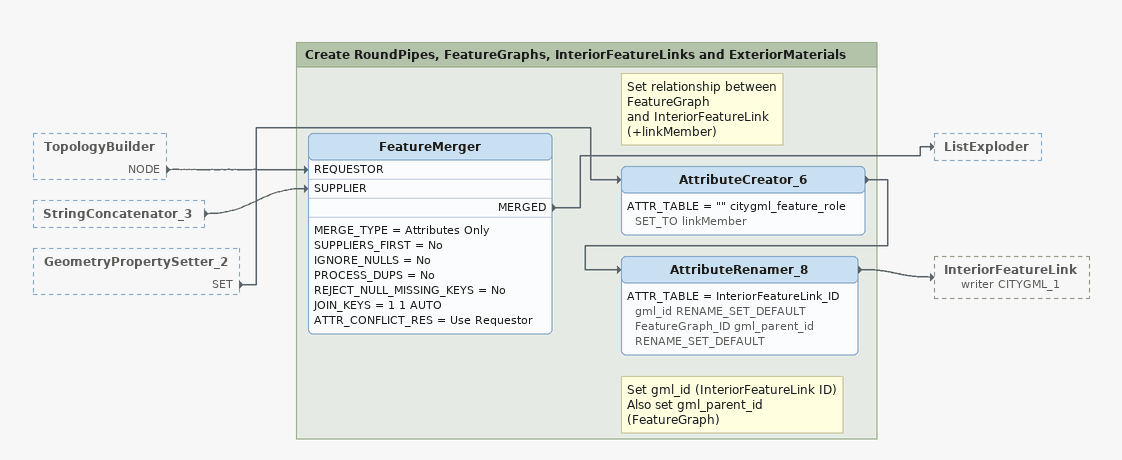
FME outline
TopologyBuilder [outside]
    NODE -> FeatureMerger [REQUESTOR]
StringConcatenator_3 [outside]
    -> FeatureMerger [SUPPLIER]
GeometryPropertySetter_2 [outside]
    SET -> AttributeCreator_6

Bookmark: Create RoundPipes, FeatureGraphs, InteriorFeatureLinks and ExteriorMaterials
FeatureMerger
    MERGE_TYPE = Attributes Only
    SUPPLIERS_FIRST = No
    IGNORE_NULLS = No
    PROCESS_DUPS = No
    REJECT_NULL_MISSING_KEYS = No
    JOIN_KEYS = 1 1 AUTO
    ATTR_CONFLICT_RES = Use Requestor
    MERGED -> ListExploder
Note: Set relationship between FeatureGraph / and InteriorFeatureLink (+linkMember)
AttributeCreator_6
    ATTR_TABLE = "" citygml_feature_role SET_TO linkMember
    -> AttributeRenamer_8
Note: Set gml_id (InteriorFeatureLink ID) / Also set gml_parent_id (FeatureGraph)
AttributeRenamer_8
    ATTR_TABLE = InteriorFeatureLink_ID gml_id RENAME_SET_DEFAULT  FeatureGraph_ID gml_parent_id RENAME_SET_DEFAULT
    -> InteriorFeatureLink (writer CITYGML_1)
